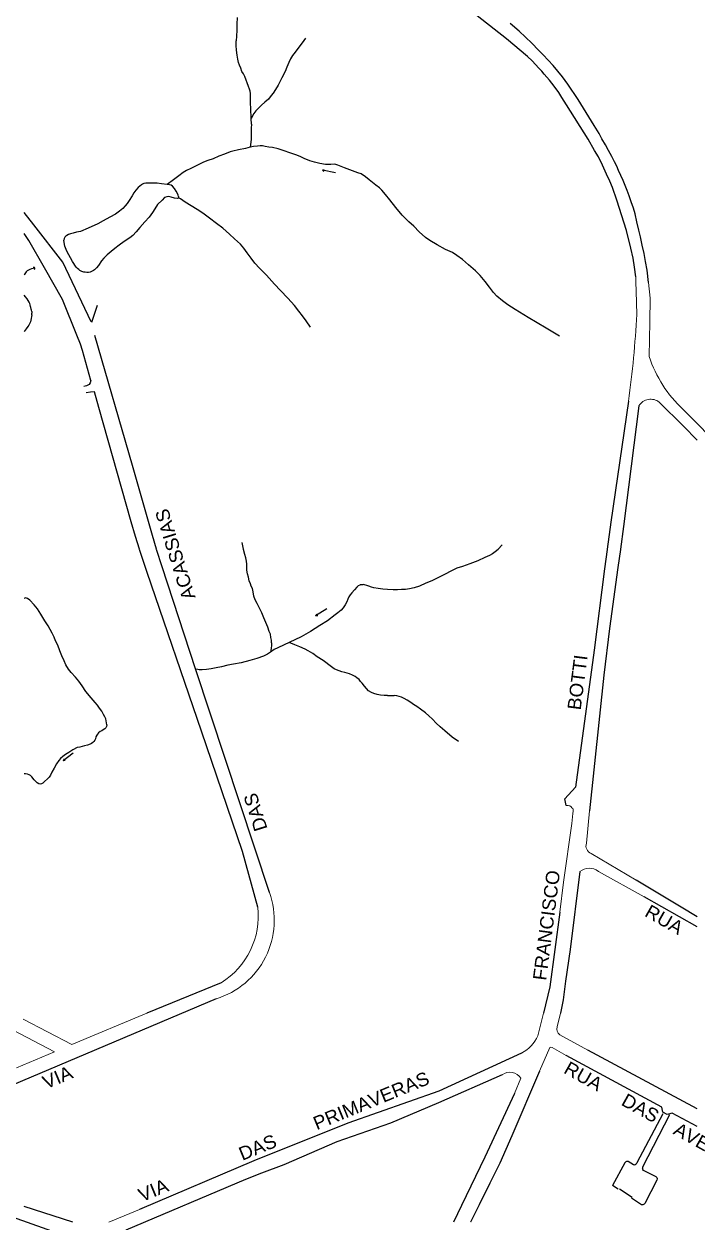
# Model space of a CAD drawing. Header units: millimetres. Extents: x 583 to 26013, y 350 to 21391.
# Drawn here: x 11591 to 12091, y 15884 to 16774 of the extents above; entities that cross this region are included whole.
import ezdxf

# ---------------------------------------------------------------- set-up
doc = ezdxf.new("R2010")
doc.units = ezdxf.units.MM
for name, color, linetype in [('105-QUADRAS_ESTRADAS', 80, 'Continuous'), ('110-CERCA_DE_ARAME', 10, 'Continuous'), ('145-', 130, 'Continuous')]:
    doc.layers.add(name, color=color, linetype=linetype)
doc.styles.add('EU', font='arial.ttf', dxfattribs={"height": 10})

msp = doc.modelspace()

# ---------------------------------------------------------------- linework, layer by layer
at = {"color": 0, "linetype": 'Continuous', "lineweight": 20}
for p, q in [((11613.77806, 16010.42658), (11583.20738, 16026.58545)), ((11626.79798, 16015.86613), (11590.65323, 16034.70193))]:
    msp.add_line(p, q, dxfattribs=at)
for centre, radius, start, end in [((11331.41464, 16593.72928), 715.76825, 351.9990962, 357.17902188), ((12143.9509, 16555.95479), 92.89693, 198.02960213, 227.10125523), ((12056.72659, 16485.22422), 10.23757, 52.09902921, 148.30891827), ((12014.87755, 16163.64217), 6.24551, 162.67128057, 246.7833482), ((12011.02884, 16135.87711), 11.05396, 52.12367971, 128.71274015), ((11716.10633, 16108.27709), 61.00179, 286.8762757, 19.76177288), ((11706.96942, 16111.31689), 58.23115, 301.75469094, 6.59266644), ((11991.9922, 16027.20462), 5.01034, 158.9725069, 234.95978935), ((11948.80483, 16033.15983), 26.44255, 297.01462697, 335.75720872), ((11982.61551, 16012.36899), 1.55499, 59.03788333, 120.96211668), ((11952.05413, 15985.41035), 9.92034, 33.6154387, 125.34299268)]:
    msp.add_arc(centre, radius, start, end, dxfattribs=at)
at = {"layer": '105-QUADRAS_ESTRADAS', "color": 0, "linetype": 'Continuous', "lineweight": 20}
for p, q in [((12056.31551, 16570.60241), (12056.11551, 16553.00241)), ((12056.11551, 16553.00241), (12055.61551, 16527.20241)), ((12081.01551, 16475.50241), (12063.01551, 16493.30241)), ((12011.31551, 16189.50241), (12008.91551, 16165.50241)), ((12046.01551, 16138.00241), (12012.41551, 16157.90241)), ((12051.81551, 16125.60241), (12017.81551, 16144.60241)), ((11682.41551, 16039.10241), (11626.79798, 16015.86613)), ((11989.71551, 16039.30241), (11987.31551, 16029.00241)), ((12010.01551, 16011.70241), (11989.11551, 16023.10241)), ((11613.77806, 16010.42658), (11585.71551, 15998.70241)), ((11960.31551, 15990.90241), (11955.41551, 15979.60241))]:
    msp.add_line(p, q, dxfattribs=at)
at = {"layer": '105-QUADRAS_ESTRADAS', "color": 0, "linetype": 'Continuous'}
for p, q in [((11645.61551, 16565.10241), (11641.21551, 16552.50241)), ((12040.21551, 16494.10241), (12027.11551, 16404.10241)), ((12048.01551, 16490.60241), (12036.41551, 16401.00241)), ((12091.11551, 16465.10241), (12081.01551, 16475.50241)), ((12027.11551, 16404.10241), (12024.31551, 16384.00241)), ((12036.41551, 16401.00241), (12034.31551, 16384.00241)), ((12024.31551, 16383.90241), (12022.31551, 16369.50241)), ((12024.31551, 16384.00241), (12024.31551, 16384.00241)), ((12034.31551, 16383.90241), (12032.31551, 16370.40241)), ((12034.31551, 16384.00241), (12034.31551, 16384.00241)), ((12022.31551, 16369.50241), (12014.61551, 16309.00241)), ((12032.31551, 16370.40241), (12026.21551, 16325.00241)), ((12026.21551, 16325.00241), (12021.81551, 16290.40241)), ((12021.81551, 16290.40241), (12011.31551, 16189.50241)), ((11764.81551, 16118.00241), (11753.51551, 16159.30241)), ((12004.11551, 16144.50241), (11996.81551, 16086.50241)), ((12079.41551, 16118.10241), (12046.01551, 16138.00241)), ((12078.11551, 16110.80241), (12051.81551, 16125.60241)), ((12091.11551, 16110.80241), (12079.41551, 16118.10241)), ((12091.11551, 16103.30241), (12078.11551, 16110.80241)), ((11996.81551, 16086.50241), (11993.51551, 16063.10241)), ((11993.51551, 16063.10241), (11991.61551, 16049.20241)), ((11737.61551, 16061.80241), (11682.41551, 16039.10241)), ((11733.81551, 16049.90241), (11575.41551, 15982.70241)), ((11991.61551, 16049.20241), (11989.71551, 16039.30241)), ((11955.41551, 15979.60241), (11933.41551, 15932.10241)), ((12065.81551, 15964.50241), (12046.41551, 15928.00241)), ((12070.61551, 15963.60241), (12050.71551, 15924.90241)), ((11933.41551, 15932.10241), (11916.21551, 15896.20241)), ((12038.11551, 15928.70241), (12037.61551, 15928.00241)), ((12038.61551, 15929.00241), (12038.11551, 15928.70241)), ((12039.21551, 15929.10241), (12038.61551, 15929.00241)), ((12039.91551, 15929.00241), (12039.21551, 15929.10241)), ((12044.01551, 15926.40241), (12039.91551, 15929.00241)), ((12037.61551, 15928.00241), (12028.31551, 15911.20241)), ((12044.71551, 15926.30241), (12044.01551, 15926.40241)), ((12045.21551, 15926.50241), (12044.71551, 15926.30241)), ((12045.81551, 15927.00241), (12045.21551, 15926.50241)), ((12046.41551, 15928.00241), (12045.81551, 15927.00241)), ((12050.71551, 15924.90241), (12050.51551, 15924.30241)), ((12050.51551, 15924.30241), (12050.51551, 15923.60241)), ((12050.81551, 15923.00241), (12050.51551, 15923.60241)), ((12051.41551, 15922.30241), (12050.81551, 15923.00241)), ((12060.71551, 15917.60241), (12051.41551, 15922.30241)), ((11755.71551, 15915.50241), (11666.71551, 15878.00241)), ((12032.61551, 15908.40241), (12028.31551, 15911.20241)), ((12061.31551, 15915.20241), (12052.31551, 15897.90241)), ((12061.31551, 15917.20241), (12060.71551, 15917.60241)), ((12061.51551, 15916.60241), (12061.31551, 15917.20241)), ((12061.51551, 15916.00241), (12061.31551, 15915.20241)), ((12061.51551, 15916.60241), (12061.51551, 15916.00241)), ((11630.71551, 15870.60241), (11532.51551, 15905.20241)), ((12042.91551, 15902.20241), (12033.41551, 15908.50241)), ((12049.91551, 15896.90241), (12042.41551, 15901.70241)), ((11916.21551, 15896.20241), (11910.31551, 15884.00241)), ((12050.81551, 15896.70241), (12049.91551, 15896.90241)), ((12051.31551, 15897.00241), (12050.81551, 15896.70241)), ((12051.91551, 15897.30241), (12051.31551, 15897.00241)), ((12052.31551, 15897.90241), (12051.91551, 15897.30241))]:
    msp.add_line(p, q, dxfattribs=at)
at = {"layer": '110-CERCA_DE_ARAME', "color": 0, "linetype": 'Continuous'}
for p, q in [((11949.61551, 16763.40241), (11913.01551, 16792.10241)), ((11959.11551, 16769.00241), (11952.41551, 16774.70241)), ((11963.71551, 16764.50241), (11959.11551, 16769.00241)), ((11965.21551, 16750.10241), (11949.61551, 16763.40241)), ((11968.51551, 16760.00241), (11963.71551, 16764.50241)), ((11973.41551, 16754.90241), (11968.51551, 16760.00241)), ((11968.61551, 16746.90241), (11965.21551, 16750.10241)), ((11976.91551, 16751.50241), (11973.41551, 16754.90241)), ((11984.21551, 16743.50241), (11976.91551, 16751.50241)), ((11971.21551, 16744.30241), (11968.61551, 16746.90241)), ((11973.51551, 16741.60241), (11971.21551, 16744.30241)), ((11975.81551, 16739.20241), (11973.51551, 16741.60241)), ((11977.51551, 16737.10241), (11975.81551, 16739.20241)), ((11991.11551, 16735.00241), (11984.21551, 16743.50241)), ((11979.51551, 16734.80241), (11977.51551, 16737.10241)), ((11981.41551, 16732.50241), (11979.51551, 16734.80241)), ((11983.21551, 16730.40241), (11981.41551, 16732.50241)), ((11985.11551, 16728.00241), (11983.21551, 16730.40241)), ((11995.11551, 16729.60241), (11991.11551, 16735.00241)), ((12002.81551, 16718.30241), (11995.11551, 16729.60241)), ((11988.41551, 16723.50241), (11985.11551, 16728.00241)), ((11990.81551, 16719.80241), (11988.41551, 16723.50241)), ((11994.21551, 16714.30241), (11990.81551, 16719.80241)), ((12010.21551, 16688.70241), (11994.21551, 16714.30241)), ((12008.81551, 16708.50241), (12002.81551, 16718.30241)), ((12014.81551, 16698.80241), (12008.81551, 16708.50241)), ((12018.31551, 16692.90241), (12014.81551, 16698.80241)), ((12015.01551, 16680.30241), (12010.21551, 16688.70241)), ((12020.41551, 16689.00241), (12018.31551, 16692.90241)), ((12023.01551, 16684.50241), (12020.41551, 16689.00241)), ((12017.81551, 16675.50241), (12015.01551, 16680.30241)), ((12025.31551, 16680.20241), (12023.01551, 16684.50241)), ((12027.81551, 16675.80241), (12025.31551, 16680.20241)), ((12020.91551, 16669.40241), (12017.81551, 16675.50241)), ((12023.91551, 16662.70241), (12020.91551, 16669.40241)), ((12029.81551, 16672.00241), (12027.81551, 16675.80241)), ((12031.51551, 16668.60241), (12029.81551, 16672.00241)), ((12032.81551, 16665.50241), (12031.51551, 16668.60241)), ((12026.31551, 16657.60241), (12023.91551, 16662.70241)), ((12034.61551, 16661.70241), (12032.81551, 16665.50241)), ((12036.21551, 16658.00241), (12034.61551, 16661.70241)), ((12028.31551, 16652.90241), (12026.31551, 16657.60241)), ((12031.51551, 16643.40241), (12028.31551, 16652.90241)), ((12037.71551, 16654.40241), (12036.21551, 16658.00241)), ((12039.11551, 16650.70241), (12037.71551, 16654.40241)), ((12040.61551, 16646.60241), (12039.11551, 16650.70241)), ((12038.71551, 16620.90241), (12031.51551, 16643.40241)), ((12042.21551, 16642.10241), (12040.61551, 16646.60241)), ((12043.81551, 16637.50241), (12042.21551, 16642.10241)), ((11591.21551, 16634.20241), (11591.21551, 16634.20241)), ((11598.51551, 16625.10241), (11591.21551, 16634.20241)), ((12045.11551, 16633.20241), (12043.81551, 16637.50241)), ((12046.41551, 16627.40241), (12045.11551, 16633.20241)), ((11620.01551, 16597.20241), (11598.51551, 16625.10241)), ((12047.81551, 16621.20241), (12046.41551, 16627.40241)), ((11591.21551, 16618.60241), (11591.21551, 16618.60241)), ((11594.81551, 16613.40241), (11591.21551, 16618.60241)), ((12041.91551, 16607.80241), (12038.71551, 16620.90241)), ((12049.11551, 16616.20241), (12047.81551, 16621.20241)), ((12050.41551, 16609.90241), (12049.11551, 16616.20241)), ((11606.51551, 16593.00241), (11594.81551, 16613.40241)), ((12043.61551, 16600.30241), (12041.91551, 16607.80241)), ((12051.81551, 16603.80241), (12050.41551, 16609.90241)), ((11641.01551, 16553.10241), (11620.01551, 16597.20241)), ((12044.71551, 16593.50241), (12043.61551, 16600.30241)), ((12052.91551, 16597.90241), (12051.81551, 16603.80241)), ((12054.11551, 16591.30241), (12052.91551, 16597.90241)), ((11619.81551, 16569.60241), (11606.51551, 16593.00241)), ((12045.61551, 16586.50241), (12044.71551, 16593.50241)), ((12055.11551, 16582.30241), (12054.11551, 16591.30241)), ((11630.51551, 16543.10241), (11619.81551, 16569.60241)), ((11633.21551, 16536.40241), (11630.51551, 16543.10241)), ((11671.71551, 16446.10241), (11643.91551, 16542.80241)), ((11634.61551, 16531.80241), (11633.21551, 16536.40241)), ((11640.91551, 16509.40241), (11634.61551, 16531.80241)), ((11640.21551, 16507.70241), (11639.51551, 16506.50241)), ((11640.91551, 16509.40241), (11640.21551, 16507.70241)), ((11637.61551, 16505.30241), (11635.71551, 16504.90241)), ((11640.61551, 16500.70241), (11637.31551, 16500.10241)), ((11638.61551, 16506.00241), (11637.61551, 16505.30241)), ((11639.51551, 16506.50241), (11638.61551, 16506.00241)), ((11643.61551, 16501.00241), (11640.61551, 16500.70241)), ((11646.81551, 16489.40241), (11643.61551, 16501.00241)), ((11670.71551, 16404.30241), (11646.81551, 16489.40241)), ((12238.21551, 16328.10241), (12080.71551, 16487.90241)), ((11686.61551, 16394.20241), (11671.71551, 16446.10241)), ((11673.91551, 16393.50241), (11670.71551, 16404.30241)), ((11677.01551, 16384.00241), (11673.91551, 16393.50241)), ((11689.71551, 16384.00241), (11686.61551, 16394.20241)), ((11677.01551, 16384.00241), (11677.01551, 16384.00241)), ((11682.71551, 16366.80241), (11677.01551, 16383.90241)), ((11689.71551, 16384.00241), (11689.71551, 16384.00241)), ((11693.91551, 16371.00241), (11689.71551, 16383.90241)), ((11722.91551, 16248.70241), (11682.71551, 16366.80241)), ((11718.61551, 16295.00241), (11693.91551, 16371.00241)), ((12014.61551, 16309.00241), (12000.81551, 16207.20241)), ((11773.51551, 16128.90241), (11718.61551, 16295.00241)), ((11753.51551, 16159.30241), (11722.91551, 16248.70241)), ((12000.81551, 16207.20241), (11993.01551, 16198.40241)), ((11994.01551, 16193.60241), (11993.01551, 16198.40241)), ((11989.11551, 16114.40241), (11981.81551, 16058.80241)), ((11981.81551, 16058.80241), (11977.11551, 16039.10241)), ((11960.81551, 16009.60241), (11899.31551, 15981.30241)), ((12077.91551, 15975.30241), (12010.01551, 16011.70241)), ((12064.91551, 15969.40241), (11994.01551, 16007.70241)), ((11946.31551, 15993.50241), (11899.11551, 15972.70241)), ((11974.21551, 15996.20241), (11953.51551, 15948.00241)), ((11899.31551, 15981.30241), (11831.61551, 15957.40241)), ((12091.11551, 15968.20241), (12077.91551, 15975.30241)), ((11899.11551, 15972.70241), (11863.31551, 15957.40241)), ((12065.61551, 15965.70241), (12064.91551, 15969.40241)), ((12069.01551, 15963.80241), (12065.61551, 15965.70241)), ((12072.71551, 15965.00241), (12069.01551, 15963.80241)), ((12091.11551, 15954.90241), (12072.71551, 15965.00241)), ((11831.61551, 15957.40241), (11761.91551, 15929.50241)), ((11863.31551, 15957.40241), (11823.51551, 15943.70241)), ((11953.51551, 15948.00241), (11944.71551, 15927.70241)), ((11823.51551, 15943.70241), (11784.11551, 15926.40241)), ((11761.91551, 15929.50241), (11677.01551, 15893.40241)), ((11767.71551, 15920.30241), (11755.71551, 15915.50241)), ((11784.11551, 15926.40241), (11767.71551, 15920.30241)), ((11944.71551, 15927.70241), (11937.31551, 15912.80241)), ((11937.31551, 15912.80241), (11929.31551, 15896.90241)), ((11591.21551, 15895.50241), (11591.21551, 15895.50241)), ((11627.41551, 15884.00241), (11591.21551, 15895.50241)), ((11929.31551, 15896.90241), (11922.91551, 15884.00241)), ((11922.91551, 15884.00241), (11922.91551, 15884.00241))]:
    msp.add_line(p, q, dxfattribs=at)
at = {"layer": '110-CERCA_DE_ARAME', "color": 0, "linetype": 'Continuous', "lineweight": 20}
for p, q in [((12045.61551, 16586.50241), (12045.61551, 16582.50241)), ((12046.01551, 16575.70241), (12045.61551, 16582.50241)), ((12056.31551, 16570.60241), (12055.11551, 16582.30241)), ((12046.31551, 16558.50241), (12046.01551, 16575.70241)), ((11995.51551, 16193.60241), (11994.01551, 16193.60241)), ((11996.61551, 16193.20241), (11995.51551, 16193.60241)), ((11997.61551, 16192.60241), (11996.61551, 16193.20241)), ((11998.21551, 16191.90241), (11997.61551, 16192.60241)), ((11998.91551, 16187.60241), (11998.01551, 16180.10241)), ((11998.81551, 16191.20241), (11998.21551, 16191.90241)), ((11999.01551, 16190.50241), (11998.81551, 16191.20241)), ((11999.21551, 16189.30241), (11998.91551, 16187.60241)), ((11999.21551, 16189.30241), (11999.01551, 16190.50241)), ((11998.01551, 16180.10241), (11991.91551, 16136.50241)), ((11991.91551, 16136.50241), (11989.11551, 16114.40241)), ((11977.11551, 16039.10241), (11972.91551, 16022.30241)), ((11981.81551, 16013.70241), (11974.21551, 15996.20241)), ((11994.01551, 16007.70241), (11983.41551, 16013.70241)), ((11677.01551, 15893.40241), (11654.31551, 15884.00241))]:
    msp.add_line(p, q, dxfattribs=at)
at = {"layer": '145-', "color": 0, "linetype": 'Continuous'}
for p, q in [((11749.31551, 16774.30241), (11749.21551, 16769.80241)), ((11749.61551, 16779.20241), (11749.31551, 16774.30241)), ((11749.01551, 16765.30241), (11748.71551, 16761.90241)), ((11749.21551, 16769.80241), (11749.01551, 16765.30241)), ((11748.81551, 16758.40241), (11748.71551, 16761.90241)), ((11749.11551, 16754.90241), (11748.81551, 16758.40241)), ((11795.41551, 16757.00241), (11792.61551, 16753.50241)), ((11797.91551, 16760.30241), (11795.41551, 16757.00241)), ((11800.21551, 16763.70241), (11797.91551, 16760.30241)), ((11749.61551, 16751.20241), (11749.11551, 16754.90241)), ((11750.01551, 16748.30241), (11749.61551, 16751.20241)), ((11750.61551, 16745.70241), (11750.01551, 16748.30241)), ((11789.21551, 16748.50241), (11787.81551, 16745.70241)), ((11790.61551, 16750.80241), (11789.21551, 16748.50241)), ((11792.61551, 16753.50241), (11790.61551, 16750.80241)), ((11751.21551, 16743.70241), (11750.61551, 16745.70241)), ((11752.21551, 16741.40241), (11751.21551, 16743.70241)), ((11753.01551, 16739.00241), (11752.21551, 16741.40241)), ((11754.11551, 16737.30241), (11753.01551, 16739.00241)), ((11785.11551, 16738.90241), (11782.81551, 16734.40241)), ((11786.31551, 16742.20241), (11785.11551, 16738.90241)), ((11787.81551, 16745.70241), (11786.31551, 16742.20241)), ((11755.11551, 16735.20241), (11754.11551, 16737.30241)), ((11756.11551, 16732.60241), (11755.11551, 16735.20241)), ((11756.91551, 16730.50241), (11756.11551, 16732.60241)), ((11757.91551, 16727.80241), (11756.91551, 16730.50241)), ((11782.81551, 16734.40241), (11780.01551, 16728.90241)), ((11758.61551, 16725.90241), (11757.91551, 16727.80241)), ((11759.11551, 16724.30241), (11758.61551, 16725.90241)), ((11759.41551, 16722.60241), (11759.11551, 16724.30241)), ((11759.41551, 16715.40241), (11759.41551, 16722.60241)), ((11774.81551, 16721.20241), (11772.71551, 16718.50241)), ((11776.31551, 16723.00241), (11774.81551, 16721.20241)), ((11778.11551, 16725.60241), (11776.31551, 16723.00241)), ((11780.01551, 16728.90241), (11778.11551, 16725.60241)), ((11759.71551, 16711.50241), (11759.41551, 16715.40241)), ((11767.61551, 16713.90241), (11765.31551, 16711.70241)), ((11770.11551, 16716.20241), (11767.61551, 16713.90241)), ((11772.71551, 16718.50241), (11770.11551, 16716.20241)), ((11759.91551, 16704.20241), (11759.71551, 16711.50241)), ((11761.91551, 16707.70241), (11759.91551, 16704.20241)), ((11760.11551, 16700.00241), (11759.91551, 16704.20241)), ((11763.31551, 16709.70241), (11761.91551, 16707.70241)), ((11765.31551, 16711.70241), (11763.31551, 16709.70241)), ((11760.01551, 16696.80241), (11759.91551, 16692.50241)), ((11760.11551, 16700.00241), (11760.01551, 16696.80241)), ((11759.81551, 16688.50241), (11759.11551, 16682.70241)), ((11759.91551, 16692.50241), (11759.81551, 16688.50241)), ((11740.21551, 16677.60241), (11736.01551, 16676.10241)), ((11744.21551, 16679.20241), (11740.21551, 16677.60241)), ((11746.41551, 16679.80241), (11744.21551, 16679.20241)), ((11750.41551, 16680.70241), (11746.41551, 16679.80241)), ((11755.71551, 16681.80241), (11750.41551, 16680.70241)), ((11759.11551, 16682.70241), (11755.71551, 16681.80241)), ((11761.61551, 16683.20241), (11759.11551, 16682.70241)), ((11764.51551, 16683.60241), (11761.61551, 16683.20241)), ((11766.61551, 16683.90241), (11764.51551, 16683.60241)), ((11768.31551, 16683.90241), (11766.61551, 16683.90241)), ((11770.41551, 16683.40241), (11768.31551, 16683.90241)), ((11773.11551, 16682.90241), (11770.41551, 16683.40241)), ((11775.71551, 16682.50241), (11773.11551, 16682.90241)), ((11779.91551, 16681.50241), (11775.71551, 16682.50241)), ((11784.51551, 16680.10241), (11779.91551, 16681.50241)), ((11788.61551, 16678.50241), (11784.51551, 16680.10241)), ((11793.01551, 16677.00241), (11788.61551, 16678.50241)), ((11796.21551, 16675.80241), (11793.01551, 16677.00241)), ((11720.11551, 16669.50241), (11715.21551, 16667.00241)), ((11724.41551, 16671.70241), (11720.11551, 16669.50241)), ((11727.81551, 16672.90241), (11724.41551, 16671.70241)), ((11731.81551, 16674.20241), (11727.81551, 16672.90241)), ((11736.01551, 16676.10241), (11731.81551, 16674.20241)), ((11799.41551, 16674.40241), (11796.21551, 16675.80241)), ((11803.51551, 16672.70241), (11799.41551, 16674.40241)), ((11806.91551, 16671.70241), (11803.51551, 16672.70241)), ((11810.91551, 16670.60241), (11806.91551, 16671.70241)), ((11815.21551, 16669.90241), (11810.91551, 16670.60241)), ((11819.21551, 16669.90241), (11815.21551, 16669.90241)), ((11822.01551, 16670.10241), (11819.21551, 16669.90241)), ((11824.31551, 16669.50241), (11822.01551, 16670.10241)), ((11829.31551, 16667.40241), (11824.31551, 16669.50241)), ((11835.11551, 16665.20241), (11829.31551, 16667.40241)), ((11702.21551, 16658.40241), (11697.41551, 16655.00241)), ((11706.11551, 16661.50241), (11702.21551, 16658.40241)), ((11709.51551, 16664.00241), (11706.11551, 16661.50241)), ((11711.91551, 16665.50241), (11709.51551, 16664.00241)), ((11715.21551, 16667.00241), (11711.91551, 16665.50241)), ((11814.21551, 16666.00241), (11812.81551, 16665.70241)), ((11822.51551, 16663.60241), (11812.81551, 16665.70241)), ((11814.01551, 16664.70241), (11812.81551, 16665.70241)), ((11839.11551, 16663.70241), (11835.11551, 16665.20241)), ((11841.61551, 16663.00241), (11839.11551, 16663.70241)), ((11844.81551, 16660.80241), (11841.61551, 16663.00241)), ((11847.61551, 16658.60241), (11844.81551, 16660.80241)), ((11850.01551, 16656.60241), (11847.61551, 16658.60241)), ((11674.21551, 16650.90241), (11672.81551, 16648.90241)), ((11676.01551, 16652.70241), (11674.21551, 16650.90241)), ((11677.31551, 16653.90241), (11676.01551, 16652.70241)), ((11678.51551, 16654.80241), (11677.31551, 16653.90241)), ((11679.31551, 16655.30241), (11678.51551, 16654.80241)), ((11680.11551, 16655.70241), (11679.31551, 16655.30241)), ((11681.61551, 16656.00241), (11680.11551, 16655.70241)), ((11683.61551, 16656.10241), (11681.61551, 16656.00241)), ((11687.31551, 16656.00241), (11683.61551, 16656.10241)), ((11690.01551, 16656.00241), (11687.31551, 16656.00241)), ((11693.41551, 16655.60241), (11690.01551, 16656.00241)), ((11697.41551, 16655.00241), (11693.41551, 16655.60241)), ((11699.31551, 16654.90241), (11697.41551, 16655.00241)), ((11700.51551, 16654.60241), (11699.31551, 16654.90241)), ((11701.61551, 16653.70241), (11700.51551, 16654.60241)), ((11702.91551, 16652.00241), (11701.61551, 16653.70241)), ((11704.11551, 16650.20241), (11702.91551, 16652.00241)), ((11705.11551, 16648.30241), (11704.11551, 16650.20241)), ((11852.51551, 16654.50241), (11850.01551, 16656.60241)), ((11855.21551, 16652.60241), (11852.51551, 16654.50241)), ((11856.91551, 16650.80241), (11855.21551, 16652.60241)), ((11859.81551, 16647.70241), (11856.91551, 16650.80241)), ((11667.91551, 16640.90241), (11666.21551, 16639.10241)), ((11669.31551, 16643.10241), (11667.91551, 16640.90241)), ((11671.41551, 16646.60241), (11669.31551, 16643.10241)), ((11672.81551, 16648.90241), (11671.41551, 16646.60241)), ((11693.71551, 16643.50241), (11690.31551, 16640.10241)), ((11695.61551, 16645.30241), (11693.71551, 16643.50241)), ((11697.21551, 16645.90241), (11695.61551, 16645.30241)), ((11698.81551, 16646.00241), (11697.21551, 16645.90241)), ((11700.41551, 16645.70241), (11698.81551, 16646.00241)), ((11702.91551, 16645.00241), (11700.41551, 16645.70241)), ((11704.91551, 16644.70241), (11702.91551, 16645.00241)), ((11705.61551, 16644.90241), (11704.91551, 16644.70241)), ((11705.81551, 16647.00241), (11705.11551, 16648.30241)), ((11706.01551, 16645.10241), (11705.61551, 16644.90241)), ((11706.01551, 16646.10241), (11705.81551, 16647.00241)), ((11706.01551, 16646.10241), (11706.01551, 16645.10241)), ((11707.31551, 16644.50241), (11706.01551, 16645.10241)), ((11710.91551, 16642.00241), (11707.31551, 16644.50241)), ((11719.71551, 16636.50241), (11710.91551, 16642.00241)), ((11863.01551, 16643.70241), (11859.81551, 16647.70241)), ((11867.41551, 16637.90241), (11863.01551, 16643.70241)), ((11659.21551, 16632.90241), (11655.01551, 16630.70241)), ((11662.21551, 16635.20241), (11659.21551, 16632.90241)), ((11664.61551, 16637.20241), (11662.21551, 16635.20241)), ((11666.21551, 16639.10241), (11664.61551, 16637.20241)), ((11686.51551, 16634.20241), (11684.21551, 16630.80241)), ((11688.31551, 16637.00241), (11686.51551, 16634.20241)), ((11690.31551, 16640.10241), (11688.31551, 16637.00241)), ((11724.01551, 16633.80241), (11719.71551, 16636.50241)), ((11728.91551, 16630.00241), (11724.01551, 16633.80241)), ((11872.01551, 16632.30241), (11867.41551, 16637.90241)), ((11877.11551, 16627.30241), (11872.01551, 16632.30241)), ((11645.91551, 16625.80241), (11638.81551, 16622.50241)), ((11649.91551, 16628.00241), (11645.91551, 16625.80241)), ((11655.01551, 16630.70241), (11649.91551, 16628.00241)), ((11677.21551, 16623.10241), (11674.61551, 16619.90241)), ((11681.01551, 16627.30241), (11677.21551, 16623.10241)), ((11684.21551, 16630.80241), (11681.01551, 16627.30241)), ((11734.21551, 16626.10241), (11728.91551, 16630.00241)), ((11738.91551, 16622.50241), (11734.21551, 16626.10241)), ((11880.71551, 16624.00241), (11877.11551, 16627.30241)), ((11884.61551, 16619.90241), (11880.71551, 16624.00241)), ((11620.91551, 16615.00241), (11620.71551, 16613.60241)), ((11621.51551, 16615.80241), (11620.91551, 16615.00241)), ((11622.21551, 16616.60241), (11621.51551, 16615.80241)), ((11623.11551, 16617.20241), (11622.21551, 16616.60241)), ((11624.21551, 16617.80241), (11623.11551, 16617.20241)), ((11625.71551, 16618.40241), (11624.21551, 16617.80241)), ((11627.61551, 16618.90241), (11625.71551, 16618.40241)), ((11630.21551, 16619.50241), (11627.61551, 16618.90241)), ((11633.21551, 16620.20241), (11630.21551, 16619.50241)), ((11638.81551, 16622.50241), (11633.21551, 16620.20241)), ((11669.71551, 16615.30241), (11665.61551, 16612.70241)), ((11672.01551, 16617.20241), (11669.71551, 16615.30241)), ((11674.61551, 16619.90241), (11672.01551, 16617.20241)), ((11743.71551, 16618.10241), (11738.91551, 16622.50241)), ((11747.61551, 16614.60241), (11743.71551, 16618.10241)), ((11752.01551, 16610.70241), (11747.61551, 16614.60241)), ((11889.31551, 16615.70241), (11884.61551, 16619.90241)), ((11892.71551, 16613.40241), (11889.31551, 16615.70241)), ((11620.91551, 16611.90241), (11620.71551, 16613.60241)), ((11621.61551, 16609.20241), (11620.91551, 16611.90241)), ((11622.91551, 16605.60241), (11621.61551, 16609.20241)), ((11627.21551, 16597.80241), (11622.91551, 16605.60241)), ((11655.81551, 16605.30241), (11652.91551, 16602.70241)), ((11658.61551, 16607.50241), (11655.81551, 16605.30241)), ((11661.81551, 16610.00241), (11658.61551, 16607.50241)), ((11665.61551, 16612.70241), (11661.81551, 16610.00241)), ((11754.51551, 16607.70241), (11752.01551, 16610.70241)), ((11757.01551, 16604.20241), (11754.51551, 16607.70241)), ((11898.01551, 16610.10241), (11892.71551, 16613.40241)), ((11904.31551, 16606.80241), (11898.01551, 16610.10241)), ((11909.51551, 16604.40241), (11904.31551, 16606.80241)), ((11629.81551, 16593.70241), (11627.21551, 16597.80241)), ((11648.71551, 16598.30241), (11646.41551, 16594.90241)), ((11650.51551, 16600.40241), (11648.71551, 16598.30241)), ((11652.91551, 16602.70241), (11650.51551, 16600.40241)), ((11759.91551, 16600.20241), (11757.01551, 16604.20241)), ((11762.71551, 16596.70241), (11759.91551, 16600.20241)), ((11766.21551, 16592.80241), (11762.71551, 16596.70241)), ((11912.71551, 16602.30241), (11909.51551, 16604.40241)), ((11916.91551, 16599.30241), (11912.71551, 16602.30241)), ((11921.41551, 16595.30241), (11916.91551, 16599.30241)), ((11592.71551, 16590.10241), (11591.21551, 16588.00241)), ((11591.21551, 16588.00241), (11591.21551, 16588.00241)), ((11593.61551, 16590.80241), (11592.71551, 16590.10241)), ((11594.51551, 16591.50241), (11593.61551, 16590.80241)), ((11595.51551, 16591.90241), (11594.51551, 16591.50241)), ((11596.81551, 16592.30241), (11595.51551, 16591.90241)), ((11599.11551, 16592.80241), (11596.81551, 16592.30241)), ((11598.91551, 16593.30241), (11598.21551, 16593.70241)), ((11599.21551, 16592.30241), (11598.61551, 16591.80241)), ((11599.11551, 16592.80241), (11598.91551, 16593.30241)), ((11599.21551, 16592.30241), (11599.11551, 16592.80241)), ((11630.81551, 16592.60241), (11629.81551, 16593.70241)), ((11631.81551, 16591.80241), (11630.81551, 16592.60241)), ((11632.71551, 16591.10241), (11631.81551, 16591.80241)), ((11634.21551, 16590.40241), (11632.71551, 16591.10241)), ((11635.51551, 16590.00241), (11634.21551, 16590.40241)), ((11636.71551, 16589.80241), (11635.51551, 16590.00241)), ((11637.81551, 16589.60241), (11636.71551, 16589.80241)), ((11639.11551, 16589.70241), (11637.81551, 16589.60241)), ((11640.21551, 16589.90241), (11639.11551, 16589.70241)), ((11641.31551, 16590.40241), (11640.21551, 16589.90241)), ((11642.71551, 16591.10241), (11641.31551, 16590.40241)), ((11643.61551, 16591.70241), (11642.71551, 16591.10241)), ((11645.11551, 16593.20241), (11643.61551, 16591.70241)), ((11646.41551, 16594.90241), (11645.11551, 16593.20241)), ((11771.41551, 16587.60241), (11766.21551, 16592.80241)), ((11777.31551, 16581.00241), (11771.41551, 16587.60241)), ((11926.61551, 16590.90241), (11921.41551, 16595.30241)), ((11929.91551, 16587.40241), (11926.61551, 16590.90241)), ((11933.71551, 16583.00241), (11929.91551, 16587.40241)), ((11781.61551, 16576.30241), (11777.31551, 16581.00241)), ((11937.01551, 16578.70241), (11933.71551, 16583.00241)), ((11940.01551, 16574.70241), (11937.01551, 16578.70241)), ((11591.21551, 16572.80241), (11591.21551, 16572.80241)), ((11592.21551, 16571.50241), (11591.21551, 16572.80241)), ((11593.61551, 16570.10241), (11592.21551, 16571.50241)), ((11594.31551, 16568.80241), (11593.61551, 16570.10241)), ((11787.11551, 16570.60241), (11781.61551, 16576.30241)), ((11792.11551, 16565.00241), (11787.11551, 16570.60241)), ((11942.51551, 16572.00241), (11940.01551, 16574.70241)), ((11946.61551, 16568.70241), (11942.51551, 16572.00241)), ((11595.01551, 16567.70241), (11594.31551, 16568.80241)), ((11595.41551, 16566.50241), (11595.01551, 16567.70241)), ((11595.71551, 16565.50241), (11595.41551, 16566.50241)), ((11596.01551, 16564.40241), (11595.71551, 16565.50241)), ((11596.31551, 16563.60241), (11596.01551, 16564.40241)), ((11596.51551, 16562.50241), (11596.31551, 16563.60241)), ((11596.81551, 16561.60241), (11596.51551, 16562.50241)), ((11596.91551, 16560.60241), (11596.81551, 16561.60241)), ((11596.91551, 16560.60241), (11596.91551, 16559.40241)), ((11795.41551, 16560.80241), (11792.11551, 16565.00241)), ((11798.01551, 16557.40241), (11795.41551, 16560.80241)), ((11950.61551, 16565.50241), (11946.61551, 16568.70241)), ((11955.91551, 16562.10241), (11950.61551, 16565.50241)), ((11965.61551, 16556.10241), (11955.91551, 16562.10241)), ((11595.51551, 16551.90241), (11594.81551, 16550.50241)), ((11595.91551, 16553.10241), (11595.51551, 16551.90241)), ((11596.21551, 16554.20241), (11595.91551, 16553.10241)), ((11596.51551, 16555.40241), (11596.21551, 16554.20241)), ((11596.71551, 16556.90241), (11596.51551, 16555.40241)), ((11597.01551, 16558.20241), (11596.71551, 16556.90241)), ((11597.01551, 16558.20241), (11596.91551, 16559.40241)), ((11800.71551, 16553.70241), (11798.01551, 16557.40241)), ((11804.11551, 16548.90241), (11800.71551, 16553.70241)), ((11972.31551, 16552.20241), (11965.61551, 16556.10241)), ((11979.01551, 16548.30241), (11972.31551, 16552.20241)), ((11592.81551, 16547.80241), (11591.21551, 16545.70241)), ((11591.21551, 16545.70241), (11591.21551, 16545.70241)), ((11594.11551, 16549.40241), (11592.81551, 16547.80241)), ((11594.81551, 16550.50241), (11594.11551, 16549.40241)), ((11989.01551, 16542.40241), (11979.01551, 16548.30241)), ((11754.21551, 16384.00241), (11753.21551, 16388.90241)), ((11754.21551, 16384.00241), (11754.21551, 16384.00241)), ((11755.21551, 16380.10241), (11754.21551, 16383.90241)), ((11943.31551, 16383.90241), (11941.21551, 16382.10241)), ((11946.31551, 16387.20241), (11943.31551, 16384.00241)), ((11943.31551, 16384.00241), (11943.31551, 16384.00241)), ((11756.01551, 16377.50241), (11755.21551, 16380.10241)), ((11756.51551, 16375.10241), (11756.01551, 16377.50241)), ((11756.71551, 16373.00241), (11756.51551, 16375.10241)), ((11928.21551, 16375.40241), (11922.31551, 16373.10241)), ((11933.51551, 16377.80241), (11928.21551, 16375.40241)), ((11937.01551, 16379.30241), (11933.51551, 16377.80241)), ((11939.31551, 16380.60241), (11937.01551, 16379.30241)), ((11941.21551, 16382.10241), (11939.31551, 16380.60241)), ((11756.71551, 16368.50241), (11756.71551, 16373.00241)), ((11757.21551, 16365.80241), (11756.71551, 16368.50241)), ((11757.91551, 16363.20241), (11757.21551, 16365.80241)), ((11903.61551, 16365.10241), (11898.21551, 16362.50241)), ((11908.81551, 16367.90241), (11903.61551, 16365.10241)), ((11912.81551, 16369.80241), (11908.81551, 16367.90241)), ((11916.81551, 16371.10241), (11912.81551, 16369.80241)), ((11922.31551, 16373.10241), (11916.81551, 16371.10241)), ((11758.51551, 16360.60241), (11757.91551, 16363.20241)), ((11759.31551, 16358.40241), (11758.51551, 16360.60241)), ((11760.01551, 16356.60241), (11759.31551, 16358.40241)), ((11760.81551, 16354.70241), (11760.01551, 16356.60241)), ((11838.41551, 16355.80241), (11836.71551, 16353.90241)), ((11839.41551, 16356.70241), (11838.41551, 16355.80241)), ((11840.61551, 16357.40241), (11839.41551, 16356.70241)), ((11841.21551, 16357.70241), (11840.61551, 16357.40241)), ((11841.21551, 16357.70241), (11843.11551, 16357.70241)), ((11844.21551, 16357.50241), (11843.11551, 16357.70241)), ((11845.81551, 16357.10241), (11844.21551, 16357.50241)), ((11847.41551, 16356.50241), (11845.81551, 16357.10241)), ((11849.31551, 16355.90241), (11847.41551, 16356.50241)), ((11851.11551, 16355.40241), (11849.31551, 16355.90241)), ((11884.91551, 16356.60241), (11880.91551, 16355.30241)), ((11889.71551, 16358.70241), (11884.91551, 16356.60241)), ((11894.01551, 16360.50241), (11889.71551, 16358.70241)), ((11898.21551, 16362.50241), (11894.01551, 16360.50241)), ((11592.31551, 16347.80241), (11591.21551, 16347.30241)), ((11591.21551, 16347.30241), (11591.21551, 16347.30241)), ((11593.81551, 16347.30241), (11592.31551, 16347.80241)), ((11595.41551, 16346.10241), (11593.81551, 16347.30241)), ((11761.41551, 16352.30241), (11760.81551, 16354.70241)), ((11762.01551, 16349.20241), (11761.41551, 16352.30241)), ((11763.01551, 16346.40241), (11762.01551, 16349.20241)), ((11831.81551, 16346.90241), (11830.91551, 16344.90241)), ((11832.51551, 16348.50241), (11831.81551, 16346.90241)), ((11833.51551, 16350.10241), (11832.51551, 16348.50241)), ((11834.71551, 16351.70241), (11833.51551, 16350.10241)), ((11836.71551, 16353.90241), (11834.71551, 16351.70241)), ((11854.21551, 16354.70241), (11851.11551, 16355.40241)), ((11857.61551, 16354.40241), (11854.21551, 16354.70241)), ((11861.31551, 16354.10241), (11857.61551, 16354.40241)), ((11865.41551, 16353.90241), (11861.31551, 16354.10241)), ((11868.61551, 16353.90241), (11865.41551, 16353.90241)), ((11871.71551, 16354.10241), (11868.61551, 16353.90241)), ((11874.51551, 16354.10241), (11871.71551, 16354.10241)), ((11877.61551, 16354.50241), (11874.51551, 16354.10241)), ((11880.91551, 16355.30241), (11877.61551, 16354.50241)), ((11598.71551, 16342.60241), (11595.41551, 16346.10241)), ((11601.11551, 16339.60241), (11598.71551, 16342.60241)), ((11603.71551, 16335.70241), (11601.11551, 16339.60241)), ((11764.41551, 16343.70241), (11763.01551, 16346.40241)), ((11765.91551, 16340.60241), (11764.41551, 16343.70241)), ((11767.81551, 16336.70241), (11765.91551, 16340.60241)), ((11816.01551, 16339.80241), (11807.81551, 16334.40241)), ((11826.81551, 16338.80241), (11824.41551, 16336.80241)), ((11828.31551, 16340.50241), (11826.81551, 16338.80241)), ((11829.71551, 16342.60241), (11828.31551, 16340.50241)), ((11830.91551, 16344.90241), (11829.71551, 16342.60241)), ((11606.71551, 16330.70241), (11603.71551, 16335.70241)), ((11609.11551, 16327.00241), (11606.71551, 16330.70241)), ((11769.31551, 16333.00241), (11767.81551, 16336.70241)), ((11770.91551, 16329.50241), (11769.31551, 16333.00241)), ((11772.21551, 16326.00241), (11770.91551, 16329.50241)), ((11808.81551, 16335.70241), (11807.81551, 16334.40241)), ((11809.51551, 16334.50241), (11807.81551, 16334.40241)), ((11816.61551, 16330.90241), (11810.91551, 16327.20241)), ((11822.41551, 16335.20241), (11816.61551, 16330.90241)), ((11824.41551, 16336.80241), (11822.41551, 16335.20241)), ((11610.71551, 16324.30241), (11609.11551, 16327.00241)), ((11612.21551, 16321.50241), (11610.71551, 16324.30241)), ((11613.71551, 16318.60241), (11612.21551, 16321.50241)), ((11773.41551, 16322.90241), (11772.21551, 16326.00241)), ((11774.21551, 16320.80241), (11773.41551, 16322.90241)), ((11774.61551, 16318.40241), (11774.21551, 16320.80241)), ((11804.11551, 16322.90241), (11797.11551, 16318.90241)), ((11810.91551, 16327.20241), (11804.11551, 16322.90241)), ((11614.61551, 16315.90241), (11613.71551, 16318.60241)), ((11616.21551, 16312.60241), (11614.61551, 16315.90241)), ((11617.81551, 16308.60241), (11616.21551, 16312.60241)), ((11774.91551, 16316.50241), (11774.61551, 16318.40241)), ((11775.11551, 16312.70241), (11774.81551, 16310.30241)), ((11775.11551, 16314.50241), (11774.91551, 16316.50241)), ((11775.11551, 16314.50241), (11775.11551, 16312.70241)), ((11784.41551, 16313.00241), (11779.81551, 16310.80241)), ((11788.11551, 16314.80241), (11784.41551, 16313.00241)), ((11797.11551, 16318.90241), (11788.11551, 16314.80241)), ((11792.41551, 16313.00241), (11788.11551, 16314.80241)), ((11796.11551, 16311.40241), (11792.41551, 16313.00241)), ((11800.01551, 16309.80241), (11796.11551, 16311.40241)), ((11619.31551, 16304.70241), (11617.81551, 16308.60241)), ((11620.91551, 16301.10241), (11619.31551, 16304.70241)), ((11764.11551, 16302.70241), (11759.01551, 16301.20241)), ((11769.11551, 16304.60241), (11764.11551, 16302.70241)), ((11772.01551, 16306.00241), (11769.11551, 16304.60241)), ((11774.21551, 16307.60241), (11772.01551, 16306.00241)), ((11774.81551, 16310.30241), (11774.21551, 16307.60241)), ((11777.01551, 16309.50241), (11774.21551, 16307.60241)), ((11779.81551, 16310.80241), (11777.01551, 16309.50241)), ((11802.21551, 16308.60241), (11800.01551, 16309.80241)), ((11805.71551, 16306.40241), (11802.21551, 16308.60241)), ((11809.01551, 16304.10241), (11805.71551, 16306.40241)), ((11813.41551, 16301.20241), (11809.01551, 16304.10241)), ((11622.31551, 16298.10241), (11620.91551, 16301.10241)), ((11624.31551, 16294.90241), (11622.31551, 16298.10241)), ((11626.11551, 16292.50241), (11624.31551, 16294.90241)), ((11721.41551, 16294.30241), (11719.21551, 16294.90241)), ((11723.41551, 16294.30241), (11721.41551, 16294.30241)), ((11726.81551, 16294.50241), (11723.41551, 16294.30241)), ((11730.11551, 16295.00241), (11726.81551, 16294.50241)), ((11733.91551, 16295.80241), (11730.11551, 16295.00241)), ((11737.81551, 16296.70241), (11733.91551, 16295.80241)), ((11742.61551, 16297.90241), (11737.81551, 16296.70241)), ((11746.71551, 16298.70241), (11742.61551, 16297.90241)), ((11752.61551, 16299.60241), (11746.71551, 16298.70241)), ((11759.01551, 16301.20241), (11752.61551, 16299.60241)), ((11819.61551, 16296.70241), (11813.41551, 16301.20241)), ((11821.51551, 16295.20241), (11819.61551, 16296.70241)), ((11823.21551, 16294.40241), (11821.51551, 16295.20241)), ((11825.31551, 16293.70241), (11823.21551, 16294.40241)), ((11827.31551, 16293.00241), (11825.31551, 16293.70241)), ((11629.41551, 16289.00241), (11626.11551, 16292.50241)), ((11632.01551, 16285.90241), (11629.41551, 16289.00241)), ((11634.31551, 16282.60241), (11632.01551, 16285.90241)), ((11829.41551, 16292.50241), (11827.31551, 16293.00241)), ((11831.31551, 16292.00241), (11829.41551, 16292.50241)), ((11833.01551, 16291.40241), (11831.31551, 16292.00241)), ((11835.31551, 16290.30241), (11833.01551, 16291.40241)), ((11837.21551, 16289.30241), (11835.31551, 16290.30241)), ((11838.51551, 16288.30241), (11837.21551, 16289.30241)), ((11840.11551, 16287.10241), (11838.51551, 16288.30241)), ((11841.21551, 16285.80241), (11840.11551, 16287.10241)), ((11842.41551, 16284.50241), (11841.21551, 16285.80241)), ((11844.01551, 16282.20241), (11842.41551, 16284.50241)), ((11637.11551, 16278.30241), (11634.31551, 16282.60241)), ((11641.01551, 16273.60241), (11637.11551, 16278.30241)), ((11845.51551, 16280.50241), (11844.01551, 16282.20241)), ((11847.11551, 16278.80241), (11845.51551, 16280.50241)), ((11849.21551, 16277.40241), (11847.11551, 16278.80241)), ((11851.01551, 16276.80241), (11849.21551, 16277.40241)), ((11853.51551, 16276.10241), (11851.01551, 16276.80241)), ((11855.91551, 16275.60241), (11853.51551, 16276.10241)), ((11858.61551, 16275.30241), (11855.91551, 16275.60241)), ((11644.11551, 16270.10241), (11641.01551, 16273.60241)), ((11645.81551, 16268.00241), (11644.11551, 16270.10241)), ((11647.21551, 16265.90241), (11645.81551, 16268.00241)), ((11861.21551, 16275.20241), (11858.61551, 16275.30241)), ((11861.21551, 16275.20241), (11866.11551, 16275.20241)), ((11868.01551, 16275.00241), (11866.11551, 16275.20241)), ((11869.91551, 16274.60241), (11868.01551, 16275.00241)), ((11871.61551, 16274.00241), (11869.91551, 16274.60241)), ((11873.51551, 16273.00241), (11871.61551, 16274.00241)), ((11875.71551, 16271.80241), (11873.51551, 16273.00241)), ((11878.41551, 16270.20241), (11875.71551, 16271.80241)), ((11880.61551, 16268.70241), (11878.41551, 16270.20241)), ((11882.91551, 16267.00241), (11880.61551, 16268.70241)), ((11885.71551, 16265.20241), (11882.91551, 16267.00241)), ((11649.11551, 16263.60241), (11647.21551, 16265.90241)), ((11650.31551, 16261.10241), (11649.11551, 16263.60241)), ((11651.21551, 16259.40241), (11650.31551, 16261.10241)), ((11651.91551, 16258.00241), (11651.21551, 16259.40241)), ((11652.31551, 16256.40241), (11651.91551, 16258.00241)), ((11889.31551, 16262.50241), (11885.71551, 16265.20241)), ((11891.91551, 16260.20241), (11889.31551, 16262.50241)), ((11894.71551, 16257.70241), (11891.91551, 16260.20241)), ((11897.41551, 16254.80241), (11894.71551, 16257.70241)), ((11648.91551, 16249.00241), (11647.81551, 16248.50241)), ((11650.11551, 16249.70241), (11648.91551, 16249.00241)), ((11651.11551, 16250.50241), (11650.11551, 16249.70241)), ((11651.91551, 16251.30241), (11651.11551, 16250.50241)), ((11652.41551, 16252.30241), (11651.91551, 16251.30241)), ((11652.41551, 16255.00241), (11652.31551, 16256.40241)), ((11652.61551, 16253.50241), (11652.41551, 16255.00241)), ((11652.61551, 16253.50241), (11652.41551, 16252.30241)), ((11900.41551, 16251.90241), (11897.41551, 16254.80241)), ((11903.71551, 16249.10241), (11900.41551, 16251.90241)), ((11909.31551, 16244.40241), (11903.71551, 16249.10241)), ((11642.31551, 16240.30241), (11641.31551, 16239.60241)), ((11643.11551, 16241.00241), (11642.31551, 16240.30241)), ((11643.71551, 16242.00241), (11643.11551, 16241.00241)), ((11644.21551, 16243.20241), (11643.71551, 16242.00241)), ((11644.61551, 16244.50241), (11644.21551, 16243.20241)), ((11645.21551, 16245.70241), (11644.61551, 16244.50241)), ((11645.71551, 16246.60241), (11645.21551, 16245.70241)), ((11646.51551, 16247.50241), (11645.71551, 16246.60241)), ((11647.81551, 16248.50241), (11646.51551, 16247.50241)), ((11914.01551, 16241.10241), (11909.31551, 16244.40241)), ((11621.91551, 16231.40241), (11620.11551, 16230.00241)), ((11627.61551, 16232.50241), (11620.31551, 16226.80241)), ((11624.41551, 16233.00241), (11621.91551, 16231.40241)), ((11627.51551, 16234.80241), (11624.41551, 16233.00241)), ((11630.71551, 16236.60241), (11627.51551, 16234.80241)), ((11632.61551, 16237.00241), (11630.71551, 16236.60241)), ((11636.01551, 16237.80241), (11632.61551, 16237.00241)), ((11638.41551, 16238.40241), (11636.01551, 16237.80241)), ((11640.31551, 16239.10241), (11638.41551, 16238.40241)), ((11641.31551, 16239.60241), (11640.31551, 16239.10241)), ((11615.41551, 16224.40241), (11613.51551, 16221.30241)), ((11617.11551, 16226.90241), (11615.41551, 16224.40241)), ((11618.31551, 16228.50241), (11617.11551, 16226.90241)), ((11620.11551, 16230.00241), (11618.31551, 16228.50241)), ((11621.01551, 16228.20241), (11620.31551, 16226.80241)), ((11621.81551, 16227.10241), (11620.31551, 16226.80241)), ((11591.21551, 16217.10241), (11591.21551, 16217.10241)), ((11592.41551, 16217.10241), (11591.21551, 16217.10241)), ((11593.81551, 16216.90241), (11592.41551, 16217.10241)), ((11595.01551, 16216.40241), (11593.81551, 16216.90241)), ((11595.91551, 16215.80241), (11595.01551, 16216.40241)), ((11597.11551, 16214.90241), (11595.91551, 16215.80241)), ((11598.71551, 16212.50241), (11597.11551, 16214.90241)), ((11609.91551, 16214.50241), (11605.11551, 16210.20241)), ((11610.91551, 16216.00241), (11609.91551, 16214.50241)), ((11611.91551, 16218.20241), (11610.91551, 16216.00241)), ((11613.51551, 16221.30241), (11611.91551, 16218.20241)), ((11600.91551, 16210.30241), (11598.71551, 16212.50241)), ((11602.21551, 16209.60241), (11600.91551, 16210.30241)), ((11603.31551, 16209.40241), (11602.21551, 16209.60241)), ((11604.21551, 16209.60241), (11603.31551, 16209.40241)), ((11605.11551, 16210.20241), (11604.21551, 16209.60241))]:
    msp.add_line(p, q, dxfattribs=at)

# ---------------------------------------------------------------- texts
at = {"color": 0, "linetype": 'Continuous', "lineweight": 20, "style": 'EU'}
for s, rotation, p in [('DAS                                       ACASSIAS', 107.27795404, (11772.19233, 16176.32155)), ('FRANCISCO                               BOTTI', 82.73481581, (11979.04512, 16063.10241)), ('RUA          DAS       SAMAMBAIS', 330.35742115, (12051.48203, 16111.73883)), ('RUA     DAS    AVENCAS', 330.82800678, (11991.39582, 15995.19855)), ('           VIA', 22.85725102, (11568.28018, 15966.01124)), ('VIA               DAS        PRIMAVERAS', 22.34842039, (11678.6903, 15898.75768))]:
    msp.add_text(s, height=10, rotation=rotation, dxfattribs=at).set_placement(p)

doc.saveas('drawing.dxf')
